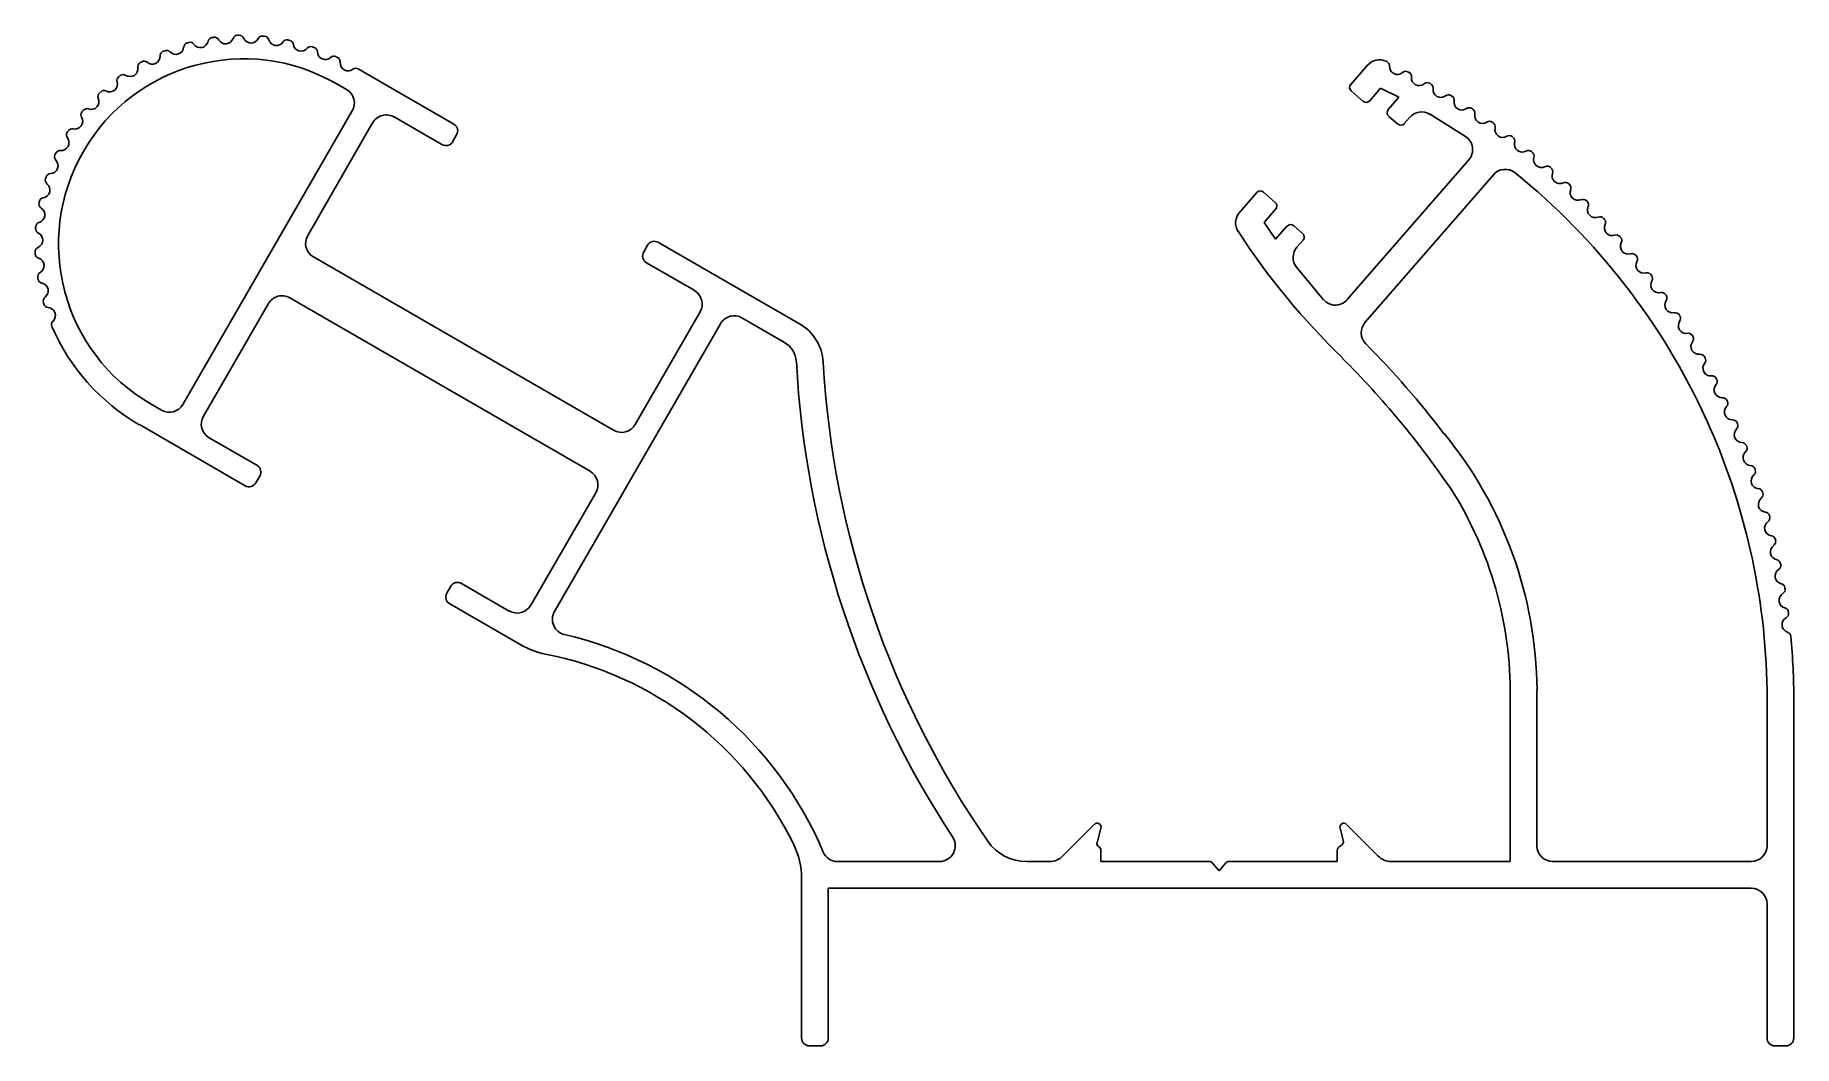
# Model space of a CAD drawing. Extents: x 1843 to 1954, y 1989 to 2053.
import ezdxf

# ---------------------------------------------------------------- set-up
doc = ezdxf.new("R2010")
doc.units = 0
doc.layers.get('0').update_dxf_attribs({"linetype": 'CONTINUOUS'})

msp = doc.modelspace()

# ---------------------------------------------------------------- linework, layer by layer
for p, q in [((1928.44, 2051.29), (1928.39, 2051.31)), ((1869.2, 2047.31), (1863.13, 2050.82)), ((1927.21, 2051.06), (1926.15, 2049.84)), ((1929.84, 2050.6), (1929.78, 2050.64)), ((1862.39, 2049.52), (1861.74, 2049.89)), ((1926.18, 2049.42), (1926.94, 2048.76)), ((1927.36, 2048.79), (1928.05, 2049.59)), ((1928.05, 2049.59), (1929.21, 2049.02)), ((1929.21, 2049.02), (1928.53, 2048.24)), ((1931.22, 2049.87), (1931.16, 2049.91)), ((1932.57, 2049.1), (1932.51, 2049.13)), ((1852, 2029.53), (1862.75, 2048.15)), ((1931.15, 2047.96), (1933.44, 2046.54)), ((1933.9, 2048.27), (1933.84, 2048.31)), ((1859.93, 2040.25), (1864.05, 2047.4)), ((1865.42, 2047.77), (1868.45, 2046.02)), ((1928.56, 2047.81), (1929.13, 2047.32)), ((1929.55, 2047.35), (1929.9, 2047.75)), ((1935.19, 2047.4), (1935.13, 2047.44)), ((1869.13, 2046.2), (1869.38, 2046.63)), ((1936.45, 2046.49), (1936.4, 2046.53)), ((1933.64, 2045.05), (1925.93, 2036.18)), ((1937.68, 2045.53), (1937.63, 2045.57)), ((1938.88, 2044.53), (1938.82, 2044.58)), ((1935.21, 2044.1), (1927.07, 2034.74)), ((1940.04, 2043.49), (1939.99, 2043.54)), ((1920.18, 2042.97), (1919.08, 2041.71)), ((1921.36, 2042.35), (1920.61, 2043)), ((1941.16, 2042.41), (1941.11, 2042.46)), ((1920.66, 2041.08), (1921.39, 2041.93)), ((1942.24, 2041.29), (1942.2, 2041.34)), ((1921.38, 2040.01), (1920.66, 2041.08)), ((1922.1, 2040.84), (1921.38, 2040.01)), ((1923.09, 2040.38), (1922.53, 2040.87)), ((1943.29, 2040.13), (1943.24, 2040.18)), ((1881.51, 2039.63), (1881.26, 2039.2)), ((1891.16, 2034.64), (1882.19, 2039.81)), ((1922.73, 2039.51), (1923.12, 2039.96)), ((1944.29, 2038.94), (1944.25, 2038.99)), ((1879.35, 2027.89), (1860.29, 2038.89)), ((1881.44, 2038.52), (1884.47, 2036.77)), ((1924.43, 2036.17), (1922.7, 2038.24)), ((1945.25, 2037.71), (1945.21, 2037.77)), ((1853.3, 2028.78), (1857.43, 2035.92)), ((1858.79, 2036.29), (1877.85, 2025.29)), ((1946.17, 2036.45), (1946.13, 2036.51)), ((1886.14, 2034.65), (1875.59, 2016.39)), ((1884.84, 2035.4), (1880.71, 2028.25)), ((1890.2, 2033.46), (1887.5, 2035.02)), ((1947.05, 2035.16), (1947.01, 2035.22)), ((1947.87, 2033.84), (1947.84, 2033.9)), ((1948.66, 2032.49), (1948.62, 2032.55)), ((1949.39, 2031.11), (1949.36, 2031.18)), ((1849.99, 2029.54), (1850.64, 2029.16)), ((1950.07, 2029.71), (1950.04, 2029.78)), ((1849.24, 2028.24), (1855.95, 2024.36)), ((1950.71, 2028.29), (1950.68, 2028.35)), ((1856.7, 2025.66), (1853.67, 2027.41)), ((1951.3, 2026.84), (1951.27, 2026.91)), ((1856.63, 2024.55), (1856.88, 2024.98)), ((1951.83, 2025.38), (1951.81, 2025.45)), ((1878.21, 2023.92), (1874.09, 2016.78)), ((1952.31, 2023.9), (1952.29, 2023.97)), ((1952.75, 2022.4), (1952.73, 2022.47)), ((1953.13, 2020.89), (1953.11, 2020.96)), ((1953.45, 2019.36), (1953.44, 2019.43)), ((1869.01, 2017.98), (1868.76, 2017.55)), ((1872.72, 2016.41), (1869.69, 2018.16)), ((1953.72, 2017.83), (1953.71, 2017.9)), ((1868.94, 2016.86), (1873.46, 2014.26)), ((1953.94, 2016.28), (1953.93, 2016.36)), ((1937.97, 2011.41), (1937.97, 2001.51)), ((1952.58, 2001.51), (1952.58, 2011.41)), ((1936.27, 2010.94), (1936.27, 2000.51)), ((1954.28, 1989.31), (1954.28, 2010.78)), ((1909.87, 2002.87), (1907.88, 2000.87)), ((1910.04, 2001.7), (1910.29, 2002.63)), ((1925.47, 2002.63), (1925.68, 2001.86)), ((1927.88, 2000.87), (1925.89, 2002.87)), ((1910.29, 2000.51), (1910.29, 2001.21)), ((1925.29, 2001.21), (1925.29, 2000.51)), ((1893.57, 2000.51), (1900.04, 2000.51)), ((1907.03, 2000.51), (1905.57, 2000.51)), ((1917.17, 2000.51), (1910.29, 2000.51)), ((1917.79, 1999.91), (1917.36, 2000.42)), ((1918.21, 2000.42), (1917.79, 1999.91)), ((1925.29, 2000.51), (1918.41, 2000.51)), ((1936.27, 2000.51), (1928.73, 2000.51)), ((1938.97, 2000.51), (1951.58, 2000.51)), ((1891.28, 1999.43), (1891.28, 1989.31)), ((1892.98, 1989.31), (1892.98, 1998.81)), ((1892.98, 1998.81), (1951.58, 1998.81)), ((1952.58, 1997.81), (1952.58, 1989.31)), ((1891.78, 1988.81), (1892.48, 1988.81)), ((1953.08, 1988.81), (1953.78, 1988.81))]:
    msp.add_line(p, q)
for centre, radius, start, end in [((1852.35, 2052.18), 0.3, 105.7557, 175.3628), ((1855.86, 2039.71), 13.25, 105.2443, 105.7557), ((1852.46, 2052.21), 0.3, 35.6372, 105.2443), ((1853.11, 2052.67), 0.5, 215.6372, 348.3628), ((1853.89, 2052.51), 0.3, 98.7557, 168.3628), ((1855.86, 2039.71), 13.25, 98.2443, 98.7557), ((1854.01, 2052.53), 0.3, 28.6372, 98.2443), ((1854.71, 2052.91), 0.5, 208.6372, 341.3628), ((1855.47, 2052.66), 0.3, 91.7557, 161.3628), ((1855.86, 2039.71), 13.25, 91.2443, 91.7557), ((1855.58, 2052.66), 0.3, 21.6372, 91.2443), ((1856.33, 2052.96), 0.5, 201.6372, 334.3628), ((1857.05, 2052.61), 0.3, 84.7557, 154.3628), ((1855.86, 2039.71), 13.25, 84.2443, 84.7557), ((1857.16, 2052.6), 0.3, 14.6372, 84.2443), ((1857.94, 2052.8), 0.5, 194.6372, 327.3628), ((1858.61, 2052.37), 0.3, 77.7557, 147.3628), ((1855.86, 2039.71), 13.25, 77.2443, 77.7557), ((1858.72, 2052.34), 0.3, 7.6372, 77.2443), ((1859.51, 2052.45), 0.5, 187.6372, 320.3628), ((1855.86, 2039.71), 11.75, 60, 240), ((1849.44, 2050.96), 0.3, 119.7557, 189.3628), ((1855.86, 2039.71), 13.25, 119.2443, 119.7557), ((1849.54, 2051.01), 0.3, 49.6372, 119.2443), ((1850.05, 2051.62), 0.5, 229.6372, 2.3628), ((1850.85, 2051.66), 0.3, 112.7557, 182.3628), ((1855.86, 2039.71), 13.25, 112.2443, 112.7557), ((1850.96, 2051.7), 0.3, 42.6372, 112.2443), ((1851.55, 2052.24), 0.5, 222.6372, 355.3628), ((1860.13, 2051.94), 0.3, 70.7557, 140.3628), ((1855.86, 2039.71), 13.25, 70.2443, 70.7557), ((1860.24, 2051.9), 0.3, 0.6372, 70.2443), ((1861.04, 2051.91), 0.5, 180.6372, 313.3628), ((1861.59, 2051.33), 0.3, 63.7557, 133.3628), ((1855.86, 2039.71), 13.25, 63.2443, 63.7557), ((1861.69, 2051.28), 0.3, 353.6372, 63.2443), ((1862.49, 2051.19), 0.5, 173.6372, 307.9757), ((1927.97, 2050.4), 1, 65.1624, 139), ((1928.31, 2051.01), 0.3, 356.618, 65.0849), ((1848.11, 2050.09), 0.3, 126.7557, 196.3628), ((1855.86, 2039.71), 13.25, 126.2443, 126.7557), ((1848.21, 2050.16), 0.3, 56.6372, 126.2443), ((1848.65, 2050.83), 0.5, 236.6372, 9.3628), ((1862.98, 2050.56), 0.3, 60, 127.9757), ((1929.11, 2050.97), 0.5, 176.618, 311.6404), ((1929.64, 2050.37), 0.3, 63.1743, 131.6404), ((1929.71, 2050.34), 0.3, 354.6074, 63.0846), ((1930.5, 2050.26), 0.5, 174.6074, 309.6502), ((1846.91, 2049.07), 0.3, 133.7557, 203.3628), ((1855.86, 2039.71), 13.25, 133.2443, 133.7557), ((1846.99, 2049.15), 0.3, 63.6372, 133.2443), ((1847.35, 2049.86), 0.5, 243.6372, 16.3628), ((1861.89, 2048.65), 1, 330, 60), ((1926.38, 2049.65), 0.3, 139, 229), ((1931.01, 2049.65), 0.3, 61.1738, 129.6502), ((1931.08, 2049.61), 0.3, 352.5977, 61.0843), ((1931.87, 2049.51), 0.5, 172.5977, 307.659), ((1932.36, 2048.88), 0.3, 59.1733, 127.659), ((1932.42, 2048.84), 0.3, 350.5889, 59.0839), ((1845.83, 2047.91), 0.3, 140.7557, 210.3628), ((1855.86, 2039.71), 13.25, 140.2443, 140.7557), ((1845.91, 2048), 0.3, 70.6372, 140.2443), ((1846.17, 2048.75), 0.5, 250.6372, 23.3628), ((1864.92, 2046.9), 1, 60, 150), ((1927.13, 2048.99), 0.3, 229, 319), ((1928.76, 2048.04), 0.3, 139, 229), ((1930.65, 2047.09), 1, 59.8901, 139), ((1933.21, 2048.71), 0.5, 170.5889, 305.667), ((1933.67, 2048.06), 0.3, 57.1729, 125.667), ((1933.73, 2048.02), 0.3, 348.5809, 57.0835), ((1934.52, 2047.86), 0.5, 168.5809, 303.6741), ((1844.91, 2046.62), 0.3, 147.7557, 217.3628), ((1855.86, 2039.71), 13.25, 147.2443, 147.7557), ((1844.97, 2046.72), 0.3, 77.6372, 147.2443), ((1845.14, 2047.5), 0.5, 257.6372, 30.3628), ((1868.95, 2046.88), 0.5, 330, 60), ((1929.33, 2047.55), 0.3, 229, 319), ((1934.96, 2047.2), 0.3, 55.1724, 123.6741), ((1935.02, 2047.16), 0.3, 346.5739, 55.0832), ((1935.8, 2046.97), 0.5, 166.5739, 301.6803), ((1844.2, 2045.34), 0.3, 84.6372, 154.2443), ((1844.27, 2046.14), 0.5, 264.6372, 37.3628), ((1868.7, 2046.45), 0.5, 240, 330), ((1932.89, 2045.7), 1, 319, 56.3652), ((1936.22, 2046.29), 0.3, 53.1719, 121.6803), ((1936.27, 2046.25), 0.3, 344.5677, 53.0828), ((1937.04, 2046.04), 0.5, 164.5677, 299.6855), ((1937.44, 2045.34), 0.3, 51.1714, 119.6855), ((1843.58, 2044.68), 0.5, 271.6372, 44.3628), ((1844.15, 2045.24), 0.3, 154.7557, 224.3628), ((1855.86, 2039.71), 13.25, 154.2443, 154.7557), ((1937.49, 2045.3), 0.3, 342.5625, 51.0823), ((1938.26, 2045.06), 0.5, 162.5625, 297.6899), ((1938.63, 2044.35), 0.3, 49.1709, 117.6899), ((1938.68, 2044.3), 0.3, 340.5582, 49.0819), ((1843.06, 2043.14), 0.5, 278.6372, 51.3628), ((1843.56, 2043.77), 0.3, 161.7557, 231.3628), ((1855.86, 2039.71), 13.25, 161.2443, 161.7557), ((1843.6, 2043.88), 0.3, 91.6372, 161.2443), ((1935.96, 2043.45), 1, 51.0881, 139), ((1909.56, 2010.74), 43.03, 24.5456, 51.0881), ((1939.43, 2044.04), 0.5, 160.5582, 295.6933), ((1939.78, 2043.32), 0.3, 47.1705, 115.6933), ((1939.83, 2043.27), 0.3, 338.5549, 47.0815), ((1843.16, 2042.24), 0.3, 168.7557, 238.3628), ((1855.86, 2039.71), 13.25, 168.2443, 168.7557), ((1843.18, 2042.35), 0.3, 98.6372, 168.2443), ((1920.41, 2042.78), 0.3, 49, 139), ((1921.16, 2042.12), 0.3, 319, 49), ((1940.58, 2042.98), 0.5, 158.5549, 293.6957), ((1940.9, 2042.24), 0.3, 45.17, 113.6957), ((1940.95, 2042.19), 0.3, 336.5524, 45.0811), ((1842.74, 2041.56), 0.5, 285.6372, 58.3628), ((1919.84, 2041.05), 1, 139, 213.1559), ((1941.68, 2041.88), 0.5, 156.5524, 291.6973), ((1941.98, 2041.13), 0.3, 43.1696, 111.6973), ((1942.03, 2041.08), 0.3, 334.551, 43.0806), ((1855.86, 2039.71), 13.25, 175.2443, 175.7557), ((1842.95, 2040.67), 0.3, 175.7557, 245.3628), ((1842.96, 2040.79), 0.3, 105.6372, 175.2443), ((1842.61, 2039.95), 0.5, 292.6372, 65.3628), ((1860.79, 2039.75), 1, 150, 240), ((1957.72, 2065.65), 46.16, 212.9951, 225.9419), ((1922.33, 2040.64), 0.3, 49, 139), ((1922.9, 2040.15), 0.3, 319, 49), ((1942.75, 2040.74), 0.5, 154.551, 289.6979), ((1943.02, 2039.98), 0.3, 41.1691, 109.6979), ((1943.06, 2039.93), 0.3, 332.5504, 41.0802), ((1842.92, 2039.21), 0.3, 112.6372, 182.2443), ((1855.86, 2039.71), 13.25, 182.2443, 182.7557), ((1842.93, 2039.09), 0.3, 182.7557, 252.3628), ((1881.69, 2038.95), 0.5, 150, 240), ((1881.94, 2039.38), 0.5, 60, 150), ((1923.49, 2038.85), 1, 139, 218.1164), ((1943.77, 2039.56), 0.5, 152.5504, 287.6975), ((1944.02, 2038.8), 0.3, 39.1687, 107.6975), ((1944.06, 2038.75), 0.3, 330.5508, 39.0797), ((1843.08, 2037.63), 0.3, 119.6372, 189.2443), ((1842.69, 2038.33), 0.5, 299.6372, 72.3628), ((1944.76, 2038.35), 0.5, 150.5508, 285.6963), ((1944.97, 2037.58), 0.3, 37.1682, 105.6963), ((1855.86, 2039.71), 13.25, 189.2443, 189.7557), ((1843.1, 2037.52), 0.3, 189.7557, 259.3628), ((1842.95, 2036.73), 0.5, 306.6372, 79.3628), ((1883.97, 2035.9), 1, 330, 60), ((1945.7, 2037.11), 0.5, 148.5521, 283.6941), ((1945.01, 2037.53), 0.3, 328.5521, 37.0793), ((1843.43, 2036.09), 0.3, 126.6372, 196.2443), ((1855.86, 2039.71), 13.25, 196.2443, 196.7557), ((1843.46, 2035.98), 0.3, 196.7557, 266.3628), ((1843.41, 2035.18), 0.5, 313.6372, 86.3628), ((1858.29, 2035.42), 1, 60, 150), ((1925.18, 2036.83), 1, 221.639, 319), ((1945.89, 2036.33), 0.3, 35.1678, 103.6941), ((1946.59, 2035.84), 0.5, 146.5543, 281.6909), ((1945.93, 2036.28), 0.3, 326.5543, 35.0788), ((1843.96, 2034.6), 0.3, 133.6372, 203.2443), ((1855.86, 2039.71), 13.25, 203.2443, 240), ((1887, 2034.15), 1, 60, 150), ((1889.66, 2032.04), 3, 3.2466, 60), ((1927.82, 2034.08), 1, 139, 224.7179), ((1946.76, 2035.05), 0.3, 33.1673, 101.6909), ((1947.45, 2034.53), 0.5, 144.5575, 279.6868), ((1946.79, 2034.99), 0.3, 324.5575, 33.0783), ((1889.45, 2032.16), 1.5, 3.1266, 60), ((1885.23, 1991.91), 58.93, 37.3575, 44.7179), ((1947.58, 2033.74), 0.3, 31.1669, 99.6868), ((1948.25, 2033.2), 0.5, 142.5616, 277.6818), ((1947.62, 2033.68), 0.3, 322.5616, 31.0779), ((1951.9, 2035.57), 61.04, 183.1266, 213.2949), ((1885.23, 1991.91), 57.23, 34.28, 45.1254), ((1948.36, 2032.4), 0.3, 29.1665, 97.6818), ((1948.39, 2032.34), 0.3, 320.5667, 29.0774), ((1951.9, 2035.57), 59.34, 183.2466, 214.6797), ((1949.01, 2031.83), 0.5, 140.5667, 275.6759), ((1949.09, 2031.04), 0.3, 27.1661, 95.6759), ((1949.12, 2030.98), 0.3, 318.5726, 27.0769), ((1949.72, 2030.45), 0.5, 138.5726, 273.6691), ((1851.14, 2030.03), 1, 240, 330), ((1949.77, 2029.65), 0.3, 25.1657, 93.6691), ((1950.38, 2029.04), 0.5, 136.5795, 271.6614), ((1949.8, 2029.59), 0.3, 316.5795, 25.0764), ((1854.17, 2028.28), 1, 150, 240), ((1879.85, 2028.75), 1, 240, 330), ((1909.41, 2010.72), 43.18, 0.9153, 24.4859), ((1950.41, 2028.24), 0.3, 23.1653, 91.6614), ((1951, 2027.6), 0.5, 134.5873, 269.6527), ((1950.43, 2028.17), 0.3, 314.5873, 23.076), ((1911.94, 2011.17), 26.04, 0.5264, 39.3218), ((1950.99, 2026.8), 0.3, 21.165, 89.6527), ((1951.02, 2026.74), 0.3, 312.5959, 21.0755), ((1856.45, 2025.23), 0.5, 330, 60), ((1951.56, 2026.15), 0.5, 132.5959, 267.6432), ((1951.52, 2025.35), 0.3, 19.1646, 87.6432), ((1856.2, 2024.8), 0.5, 240, 330), ((1877.35, 2024.42), 1, 330, 60), ((1952.07, 2024.67), 0.5, 130.6055, 265.6329), ((1951.55, 2025.28), 0.3, 310.6055, 19.075), ((1911.94, 2011.17), 24.34, 359.4555, 32.2183), ((1952.01, 2023.88), 0.3, 17.1643, 85.6329), ((1952.53, 2023.18), 0.5, 128.6159, 263.6216), ((1952.03, 2023.81), 0.3, 308.6159, 17.0745), ((1952.44, 2022.39), 0.3, 15.1639, 83.6216), ((1952.46, 2022.32), 0.3, 306.6272, 15.074), ((1952.93, 2021.68), 0.5, 126.6272, 261.6095), ((1952.82, 2020.89), 0.3, 13.1636, 81.6095), ((1953.29, 2020.16), 0.5, 124.6393, 259.5966), ((1952.83, 2020.82), 0.3, 304.6393, 13.0735), ((1953.59, 2018.63), 0.5, 122.6523, 257.5829), ((1953.14, 2019.37), 0.3, 11.1633, 79.5966), ((1953.16, 2019.31), 0.3, 302.6523, 11.0731), ((1869.44, 2017.73), 0.5, 60, 150), ((1953.42, 2017.85), 0.3, 9.163, 77.5829), ((1953.43, 2017.78), 0.3, 300.666, 9.0726), ((1869.19, 2017.3), 0.5, 150, 240), ((1873.22, 2017.28), 1, 240, 330), ((1953.84, 2017.09), 0.5, 120.666, 255.5684), ((1953.64, 2016.32), 0.3, 7.1627, 75.5684), ((1876.46, 2015.89), 1, 150, 256.9872), ((1954.03, 2015.55), 0.5, 118.6806, 253.553), ((1953.65, 2016.25), 0.3, 298.6806, 7.0721), ((1870.92, 1991.91), 23.61, 22.9471, 76.9872), ((1953.8, 2014.78), 0.3, 6.6268, 73.553), ((1909.57, 2010.78), 44.71, 359.9976, 5.1703), ((1875.96, 2018.59), 5, 240, 259.0516), ((1870.77, 1991.8), 22.28, 26.183, 79.0516), ((1910.05, 2002.69), 0.25, 344.7568, 135.1112), ((1925.71, 2002.69), 0.25, 44.8888, 195.2432), ((1886.28, 1999.43), 5, 360, 26.183), ((1893.57, 2001.51), 1, 203.6404, 270), ((1900.04, 2001.51), 1, 270, 33.2949), ((1905.57, 2003.51), 3, 214.6797, 270), ((1910.23, 2001.65), 0.2, 166.4025, 240.87), ((1909.99, 2001.21), 0.3, 0, 60.87), ((1925.59, 2001.21), 0.3, 109.2259, 180), ((1925.39, 2001.78), 0.3, 289.2259, 15.2432), ((1938.97, 2001.51), 1, 180, 270), ((1951.58, 2001.51), 1, 270, 359.9978), ((1907.03, 2001.71), 1.2, 270, 315.1112), ((1917.17, 2000.26), 0.25, 39.8056, 90), ((1918.41, 2000.26), 0.25, 90, 140.1944), ((1928.73, 2001.71), 1.2, 224.8888, 270), ((1951.58, 1997.81), 1, 360, 90), ((1891.78, 1989.31), 0.5, 180, 270), ((1892.48, 1989.31), 0.5, 270, 0), ((1953.08, 1989.31), 0.5, 180, 270), ((1953.78, 1989.31), 0.5, 270, 0)]:
    msp.add_arc(centre, radius, start, end)

doc.saveas('drawing.dxf')
